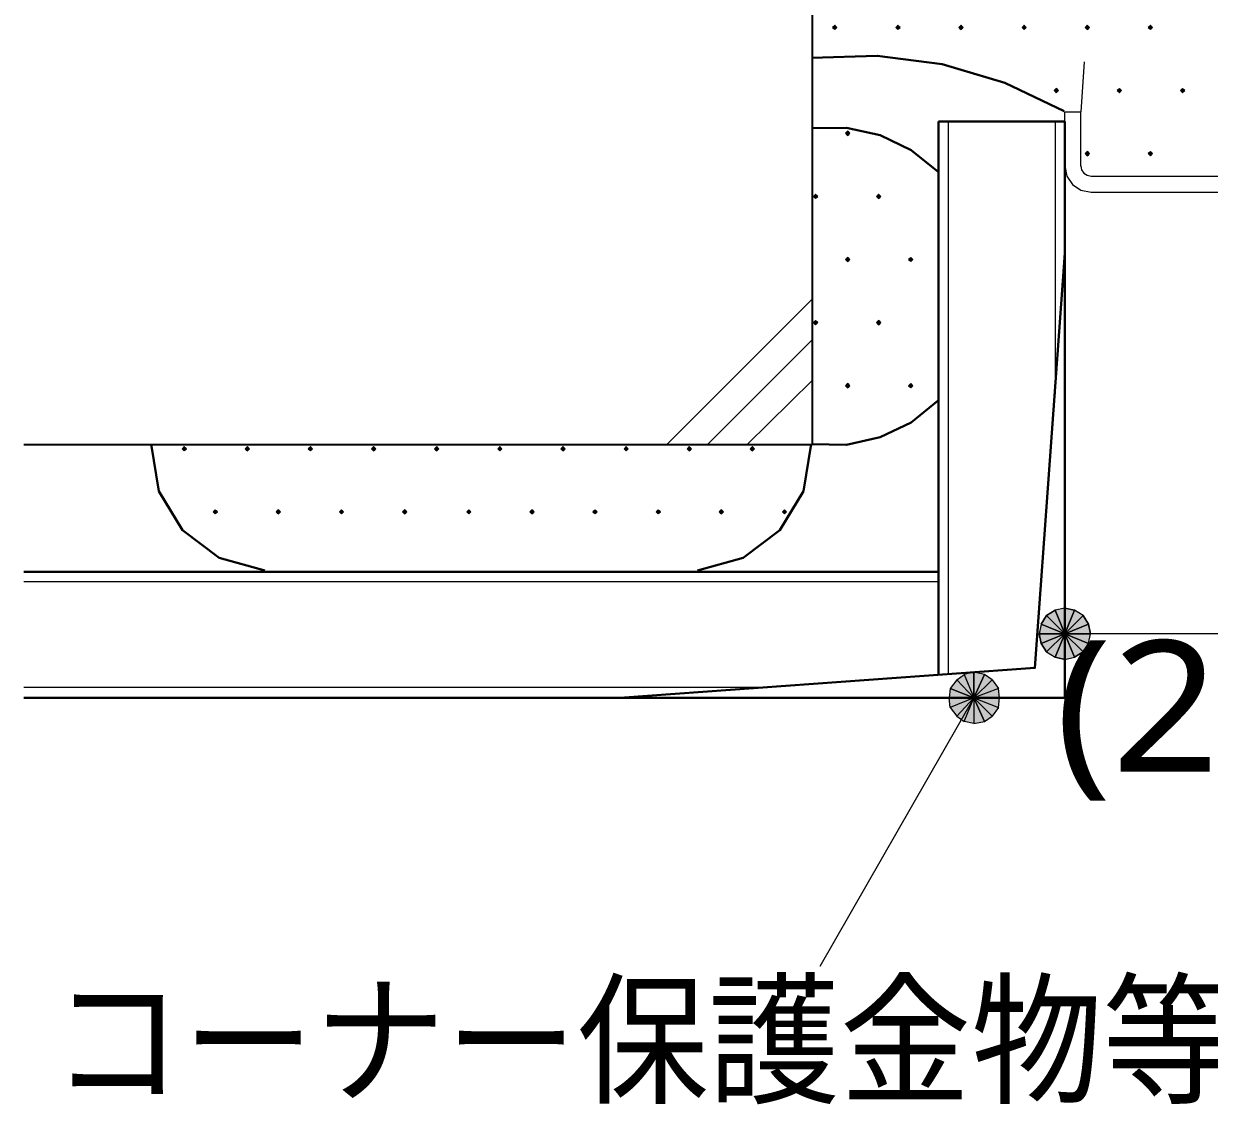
# Model space of a CAD drawing. Header units: millimetres. Extents: x 0 to 420, y 0 to 297.
# Drawn here: x 230.38 to 253.83, y 211.16 to 232.55 of the extents above; entities that cross this region are included whole.
import ezdxf
from ezdxf.enums import TextEntityAlignment as Align

# ---------------------------------------------------------------- set-up
doc = ezdxf.new("R2010")
doc.units = ezdxf.units.MM
doc.styles.add('kst32b', font='NotoSansJP-Variable.ttf')

msp = doc.modelspace()

# ---------------------------------------------------------------- hatches: boundary and pattern name
for points in [[(246.422, 232.516), (246.401, 232.495), (246.38, 232.473), (246.401, 232.452), (246.422, 232.431), (246.444, 232.452), (246.465, 232.473), (246.444, 232.495), (246.422, 232.516)], [(247.671, 232.516), (247.65, 232.495), (247.629, 232.473), (247.65, 232.452), (247.671, 232.431), (247.692, 232.452), (247.714, 232.473), (247.692, 232.495), (247.671, 232.516)], [(248.92, 232.516), (248.899, 232.495), (248.878, 232.473), (248.899, 232.452), (248.92, 232.431), (248.941, 232.452), (248.962, 232.473), (248.941, 232.495), (248.92, 232.516)], [(250.169, 232.516), (250.148, 232.495), (250.127, 232.473), (250.148, 232.452), (250.169, 232.431), (250.19, 232.452), (250.211, 232.473), (250.19, 232.495), (250.169, 232.516)], [(251.418, 232.516), (251.396, 232.495), (251.375, 232.473), (251.396, 232.452), (251.418, 232.431), (251.439, 232.452), (251.46, 232.473), (251.439, 232.495), (251.418, 232.516)], [(252.666, 232.516), (252.645, 232.495), (252.624, 232.473), (252.645, 232.452), (252.666, 232.431), (252.688, 232.452), (252.709, 232.473), (252.688, 232.495), (252.666, 232.516)], [(250.804, 231.267), (250.783, 231.246), (250.762, 231.225), (250.783, 231.204), (250.804, 231.182), (250.825, 231.204), (250.846, 231.225), (250.825, 231.246), (250.804, 231.267)], [(252.053, 231.267), (252.032, 231.246), (252.01, 231.225), (252.032, 231.204), (252.053, 231.182), (252.074, 231.204), (252.095, 231.225), (252.074, 231.246), (252.053, 231.267)], [(253.302, 231.267), (253.28, 231.246), (253.259, 231.225), (253.28, 231.204), (253.302, 231.182), (253.323, 231.204), (253.344, 231.225), (253.323, 231.246), (253.302, 231.267)], [(246.676, 230.42), (246.655, 230.399), (246.634, 230.378), (246.655, 230.357), (246.676, 230.336), (246.698, 230.357), (246.719, 230.378), (246.698, 230.399), (246.676, 230.42)], [(251.418, 230.018), (251.396, 229.997), (251.375, 229.976), (251.396, 229.955), (251.418, 229.933), (251.439, 229.955), (251.46, 229.976), (251.439, 229.997), (251.418, 230.018)], [(252.666, 230.018), (252.645, 229.997), (252.624, 229.976), (252.645, 229.955), (252.666, 229.933), (252.688, 229.955), (252.709, 229.976), (252.688, 229.997), (252.666, 230.018)], [(246.041, 229.171), (246.02, 229.15), (245.999, 229.129), (246.02, 229.108), (246.041, 229.087), (246.062, 229.108), (246.084, 229.129), (246.062, 229.15), (246.041, 229.171)], [(247.29, 229.171), (247.269, 229.15), (247.248, 229.129), (247.269, 229.108), (247.29, 229.087), (247.311, 229.108), (247.332, 229.129), (247.311, 229.15), (247.29, 229.171)], [(246.676, 227.923), (246.655, 227.901), (246.634, 227.88), (246.655, 227.859), (246.676, 227.838), (246.698, 227.859), (246.719, 227.88), (246.698, 227.901), (246.676, 227.923)], [(247.925, 227.923), (247.904, 227.901), (247.883, 227.88), (247.904, 227.859), (247.925, 227.838), (247.946, 227.859), (247.968, 227.88), (247.946, 227.901), (247.925, 227.923)], [(246.041, 226.674), (246.02, 226.653), (245.999, 226.631), (246.02, 226.61), (246.041, 226.589), (246.062, 226.61), (246.084, 226.631), (246.062, 226.653), (246.041, 226.674)], [(247.29, 226.674), (247.269, 226.653), (247.248, 226.631), (247.269, 226.61), (247.29, 226.589), (247.311, 226.61), (247.332, 226.631), (247.311, 226.653), (247.29, 226.674)], [(246.676, 225.425), (246.655, 225.404), (246.634, 225.383), (246.655, 225.362), (246.676, 225.34), (246.698, 225.362), (246.719, 225.383), (246.698, 225.404), (246.676, 225.425)], [(247.925, 225.425), (247.904, 225.404), (247.883, 225.383), (247.904, 225.362), (247.925, 225.34), (247.946, 225.362), (247.968, 225.383), (247.946, 225.404), (247.925, 225.425)], [(233.553, 224.176), (233.532, 224.155), (233.511, 224.134), (233.532, 224.113), (233.553, 224.091), (233.574, 224.113), (233.595, 224.134), (233.574, 224.155), (233.553, 224.176)], [(234.802, 224.176), (234.781, 224.155), (234.76, 224.134), (234.781, 224.113), (234.802, 224.091), (234.823, 224.113), (234.844, 224.134), (234.823, 224.155), (234.802, 224.176)], [(236.051, 224.176), (236.029, 224.155), (236.008, 224.134), (236.029, 224.113), (236.051, 224.091), (236.072, 224.113), (236.093, 224.134), (236.072, 224.155), (236.051, 224.176)], [(237.3, 224.176), (237.278, 224.155), (237.257, 224.134), (237.278, 224.113), (237.3, 224.091), (237.321, 224.113), (237.342, 224.134), (237.321, 224.155), (237.3, 224.176)], [(238.548, 224.176), (238.527, 224.155), (238.506, 224.134), (238.527, 224.113), (238.548, 224.091), (238.57, 224.113), (238.591, 224.134), (238.57, 224.155), (238.548, 224.176)], [(239.797, 224.176), (239.776, 224.155), (239.755, 224.134), (239.776, 224.113), (239.797, 224.091), (239.818, 224.113), (239.839, 224.134), (239.818, 224.155), (239.797, 224.176)], [(241.046, 224.176), (241.025, 224.155), (241.004, 224.134), (241.025, 224.113), (241.046, 224.091), (241.067, 224.113), (241.088, 224.134), (241.067, 224.155), (241.046, 224.176)], [(242.295, 224.176), (242.274, 224.155), (242.253, 224.134), (242.274, 224.113), (242.295, 224.091), (242.316, 224.113), (242.337, 224.134), (242.316, 224.155), (242.295, 224.176)], [(243.544, 224.176), (243.523, 224.155), (243.501, 224.134), (243.523, 224.113), (243.544, 224.091), (243.565, 224.113), (243.586, 224.134), (243.565, 224.155), (243.544, 224.176)], [(244.793, 224.176), (244.771, 224.155), (244.75, 224.134), (244.771, 224.113), (244.793, 224.091), (244.814, 224.113), (244.835, 224.134), (244.814, 224.155), (244.793, 224.176)], [(234.167, 222.927), (234.146, 222.906), (234.125, 222.885), (234.146, 222.864), (234.167, 222.843), (234.188, 222.864), (234.209, 222.885), (234.188, 222.906), (234.167, 222.927)], [(235.416, 222.927), (235.395, 222.906), (235.373, 222.885), (235.395, 222.864), (235.416, 222.843), (235.437, 222.864), (235.458, 222.885), (235.437, 222.906), (235.416, 222.927)], [(236.664, 222.927), (236.643, 222.906), (236.622, 222.885), (236.643, 222.864), (236.664, 222.843), (236.686, 222.864), (236.707, 222.885), (236.686, 222.906), (236.664, 222.927)], [(237.913, 222.927), (237.892, 222.906), (237.871, 222.885), (237.892, 222.864), (237.913, 222.843), (237.935, 222.864), (237.956, 222.885), (237.935, 222.906), (237.913, 222.927)], [(239.183, 222.927), (239.162, 222.906), (239.141, 222.885), (239.162, 222.864), (239.183, 222.843), (239.204, 222.864), (239.226, 222.885), (239.204, 222.906), (239.183, 222.927)], [(240.432, 222.927), (240.411, 222.906), (240.39, 222.885), (240.411, 222.864), (240.432, 222.843), (240.453, 222.864), (240.475, 222.885), (240.453, 222.906), (240.432, 222.927)], [(241.681, 222.927), (241.66, 222.906), (241.639, 222.885), (241.66, 222.864), (241.681, 222.843), (241.702, 222.864), (241.723, 222.885), (241.702, 222.906), (241.681, 222.927)], [(242.93, 222.927), (242.909, 222.906), (242.887, 222.885), (242.909, 222.864), (242.93, 222.843), (242.951, 222.864), (242.972, 222.885), (242.951, 222.906), (242.93, 222.927)], [(244.179, 222.927), (244.157, 222.906), (244.136, 222.885), (244.157, 222.864), (244.179, 222.843), (244.2, 222.864), (244.221, 222.885), (244.2, 222.906), (244.179, 222.927)], [(245.428, 222.927), (245.406, 222.906), (245.385, 222.885), (245.406, 222.864), (245.428, 222.843), (245.449, 222.864), (245.47, 222.885), (245.449, 222.906), (245.428, 222.927)], [(251.164, 220.938), (250.973, 220.98), (250.973, 220.472), (251.164, 220.938)], [(250.783, 220.006), (250.973, 219.964), (250.973, 220.472), (250.783, 220.006)], [(249.386, 219.668), (249.174, 219.71), (249.174, 219.202), (249.386, 219.668)]]:
    msp.add_hatch(color=7).paths.add_polyline_path(points)
h = msp.add_hatch(color=7)
h.paths.add_polyline_path([(250.783, 220.938), (250.613, 220.832), (250.973, 220.472), (250.783, 220.938)])
h.paths.add_polyline_path([(250.613, 220.832), (250.973, 220.472), (250.507, 220.662), (250.613, 220.832)])
h.paths.add_polyline_path([(250.973, 220.472), (250.507, 220.662), (250.465, 220.472), (250.973, 220.472)])
h = msp.add_hatch(color=7)
h.paths.add_polyline_path([(250.973, 220.98), (250.783, 220.938), (250.973, 220.472), (250.973, 220.98)])
h.paths.add_polyline_path([(250.783, 220.938), (250.973, 220.472), (250.613, 220.832), (250.783, 220.938)])
h.paths.add_polyline_path([(250.973, 220.472), (250.613, 220.832), (250.507, 220.662), (250.973, 220.472)])
h = msp.add_hatch(color=7)
h.paths.add_polyline_path([(251.333, 220.832), (251.164, 220.938), (250.973, 220.472), (251.333, 220.832)])
h.paths.add_polyline_path([(251.164, 220.938), (250.973, 220.472), (250.973, 220.98), (251.164, 220.938)])
h.paths.add_polyline_path([(250.973, 220.472), (250.973, 220.98), (250.783, 220.938), (250.973, 220.472)])
h = msp.add_hatch(color=7)
h.paths.add_polyline_path([(251.481, 220.472), (251.439, 220.662), (250.973, 220.472), (251.481, 220.472)])
h.paths.add_polyline_path([(251.439, 220.662), (250.973, 220.472), (251.333, 220.832), (251.439, 220.662)])
h.paths.add_polyline_path([(250.973, 220.472), (251.333, 220.832), (251.164, 220.938), (250.973, 220.472)])
h = msp.add_hatch(color=7)
h.paths.add_polyline_path([(251.439, 220.281), (251.481, 220.472), (250.973, 220.472), (251.439, 220.281)])
h.paths.add_polyline_path([(251.481, 220.472), (250.973, 220.472), (251.439, 220.662), (251.481, 220.472)])
h.paths.add_polyline_path([(250.973, 220.472), (251.439, 220.662), (251.333, 220.832), (250.973, 220.472)])
h = msp.add_hatch(color=7)
h.paths.add_polyline_path([(250.507, 220.662), (250.465, 220.472), (250.973, 220.472), (250.507, 220.662)])
h.paths.add_polyline_path([(250.465, 220.472), (250.973, 220.472), (250.507, 220.281), (250.465, 220.472)])
h.paths.add_polyline_path([(250.973, 220.472), (250.507, 220.281), (250.613, 220.112), (250.973, 220.472)])
h = msp.add_hatch(color=7)
h.paths.add_polyline_path([(250.465, 220.472), (250.507, 220.281), (250.973, 220.472), (250.465, 220.472)])
h.paths.add_polyline_path([(250.507, 220.281), (250.973, 220.472), (250.613, 220.112), (250.507, 220.281)])
h.paths.add_polyline_path([(250.973, 220.472), (250.613, 220.112), (250.783, 220.006), (250.973, 220.472)])
h = msp.add_hatch(color=7)
h.paths.add_polyline_path([(250.613, 220.112), (250.783, 220.006), (250.973, 220.472), (250.613, 220.112)])
h.paths.add_polyline_path([(250.783, 220.006), (250.973, 220.472), (250.973, 219.964), (250.783, 220.006)])
h.paths.add_polyline_path([(250.973, 220.472), (250.973, 219.964), (251.164, 220.006), (250.973, 220.472)])
h = msp.add_hatch(color=7)
h.paths.add_polyline_path([(250.973, 219.964), (251.164, 220.006), (250.973, 220.472), (250.973, 219.964)])
h.paths.add_polyline_path([(251.164, 220.006), (250.973, 220.472), (251.333, 220.112), (251.164, 220.006)])
h.paths.add_polyline_path([(250.973, 220.472), (251.333, 220.112), (251.439, 220.281), (250.973, 220.472)])
h = msp.add_hatch(color=7)
h.paths.add_polyline_path([(251.164, 220.006), (251.333, 220.112), (250.973, 220.472), (251.164, 220.006)])
h.paths.add_polyline_path([(251.333, 220.112), (250.973, 220.472), (251.439, 220.281), (251.333, 220.112)])
h.paths.add_polyline_path([(250.973, 220.472), (251.439, 220.281), (251.481, 220.472), (250.973, 220.472)])
h = msp.add_hatch(color=7)
h.paths.add_polyline_path([(249.174, 219.71), (248.984, 219.668), (249.174, 219.202), (249.174, 219.71)])
h.paths.add_polyline_path([(248.984, 219.668), (249.174, 219.202), (248.835, 219.562), (248.984, 219.668)])
h.paths.add_polyline_path([(249.174, 219.202), (248.835, 219.562), (248.708, 219.392), (249.174, 219.202)])
h = msp.add_hatch(color=7)
h.paths.add_polyline_path([(249.682, 219.202), (249.661, 219.392), (249.174, 219.202), (249.682, 219.202)])
h.paths.add_polyline_path([(249.661, 219.392), (249.174, 219.202), (249.534, 219.562), (249.661, 219.392)])
h.paths.add_polyline_path([(249.174, 219.202), (249.534, 219.562), (249.386, 219.668), (249.174, 219.202)])
h = msp.add_hatch(color=7)
h.paths.add_polyline_path([(248.708, 219.392), (248.687, 219.202), (249.174, 219.202), (248.708, 219.392)])
h.paths.add_polyline_path([(248.687, 219.202), (249.174, 219.202), (248.708, 219.012), (248.687, 219.202)])
h.paths.add_polyline_path([(249.174, 219.202), (248.708, 219.012), (248.835, 218.842), (249.174, 219.202)])
h = msp.add_hatch(color=7)
h.paths.add_polyline_path([(248.835, 218.842), (248.984, 218.736), (249.174, 219.202), (248.835, 218.842)])
h.paths.add_polyline_path([(248.984, 218.736), (249.174, 219.202), (249.174, 218.694), (248.984, 218.736)])
h.paths.add_polyline_path([(249.174, 219.202), (249.174, 218.694), (249.386, 218.736), (249.174, 219.202)])
h = msp.add_hatch(color=7)
h.paths.add_polyline_path([(249.386, 218.736), (249.534, 218.842), (249.174, 219.202), (249.386, 218.736)])
h.paths.add_polyline_path([(249.534, 218.842), (249.174, 219.202), (249.661, 219.012), (249.534, 218.842)])
h.paths.add_polyline_path([(249.174, 219.202), (249.661, 219.012), (249.682, 219.202), (249.174, 219.202)])

# ---------------------------------------------------------------- linework, layer by layer
at = {"lineweight": 25}
for points in [[(245.978, 246.211), (245.978, 224.218)], [(230.378, 224.218), (245.978, 224.218)]]:
    msp.add_lwpolyline(points, dxfattribs=at)
at = {"lineweight": 0}
for points in [[(246.422, 232.516), (246.401, 232.495), (246.38, 232.473), (246.401, 232.452), (246.422, 232.431), (246.444, 232.452), (246.465, 232.473), (246.444, 232.495)], [(247.671, 232.516), (247.65, 232.495), (247.629, 232.473), (247.65, 232.452), (247.671, 232.431), (247.692, 232.452), (247.714, 232.473), (247.692, 232.495)], [(248.92, 232.516), (248.899, 232.495), (248.878, 232.473), (248.899, 232.452), (248.92, 232.431), (248.941, 232.452), (248.962, 232.473), (248.941, 232.495)], [(250.169, 232.516), (250.148, 232.495), (250.127, 232.473), (250.148, 232.452), (250.169, 232.431), (250.19, 232.452), (250.211, 232.473), (250.19, 232.495)], [(251.418, 232.516), (251.396, 232.495), (251.375, 232.473), (251.396, 232.452), (251.418, 232.431), (251.439, 232.452), (251.46, 232.473), (251.439, 232.495)], [(252.666, 232.516), (252.645, 232.495), (252.624, 232.473), (252.645, 232.452), (252.666, 232.431), (252.688, 232.452), (252.709, 232.473), (252.688, 232.495)], [(250.804, 231.267), (250.783, 231.246), (250.762, 231.225), (250.783, 231.204), (250.804, 231.182), (250.825, 231.204), (250.846, 231.225), (250.825, 231.246)], [(252.053, 231.267), (252.032, 231.246), (252.01, 231.225), (252.032, 231.204), (252.053, 231.182), (252.074, 231.204), (252.095, 231.225), (252.074, 231.246)], [(253.302, 231.267), (253.28, 231.246), (253.259, 231.225), (253.28, 231.204), (253.302, 231.182), (253.323, 231.204), (253.344, 231.225), (253.323, 231.246)], [(246.676, 230.42), (246.655, 230.399), (246.634, 230.378), (246.655, 230.357), (246.676, 230.336), (246.698, 230.357), (246.719, 230.378), (246.698, 230.399)], [(251.418, 230.018), (251.396, 229.997), (251.375, 229.976), (251.396, 229.955), (251.418, 229.933), (251.439, 229.955), (251.46, 229.976), (251.439, 229.997)], [(252.666, 230.018), (252.645, 229.997), (252.624, 229.976), (252.645, 229.955), (252.666, 229.933), (252.688, 229.955), (252.709, 229.976), (252.688, 229.997)], [(246.041, 229.171), (246.02, 229.15), (245.999, 229.129), (246.02, 229.108), (246.041, 229.087), (246.062, 229.108), (246.084, 229.129), (246.062, 229.15)], [(247.29, 229.171), (247.269, 229.15), (247.248, 229.129), (247.269, 229.108), (247.29, 229.087), (247.311, 229.108), (247.332, 229.129), (247.311, 229.15)], [(246.676, 227.923), (246.655, 227.901), (246.634, 227.88), (246.655, 227.859), (246.676, 227.838), (246.698, 227.859), (246.719, 227.88), (246.698, 227.901)], [(247.925, 227.923), (247.904, 227.901), (247.883, 227.88), (247.904, 227.859), (247.925, 227.838), (247.946, 227.859), (247.968, 227.88), (247.946, 227.901)], [(246.041, 226.674), (246.02, 226.653), (245.999, 226.631), (246.02, 226.61), (246.041, 226.589), (246.062, 226.61), (246.084, 226.631), (246.062, 226.653)], [(247.29, 226.674), (247.269, 226.653), (247.248, 226.631), (247.269, 226.61), (247.29, 226.589), (247.311, 226.61), (247.332, 226.631), (247.311, 226.653)], [(246.676, 225.425), (246.655, 225.404), (246.634, 225.383), (246.655, 225.362), (246.676, 225.34), (246.698, 225.362), (246.719, 225.383), (246.698, 225.404)], [(247.925, 225.425), (247.904, 225.404), (247.883, 225.383), (247.904, 225.362), (247.925, 225.34), (247.946, 225.362), (247.968, 225.383), (247.946, 225.404)], [(233.553, 224.176), (233.532, 224.155), (233.511, 224.134), (233.532, 224.113), (233.553, 224.091), (233.574, 224.113), (233.595, 224.134), (233.574, 224.155)], [(234.802, 224.176), (234.781, 224.155), (234.76, 224.134), (234.781, 224.113), (234.802, 224.091), (234.823, 224.113), (234.844, 224.134), (234.823, 224.155)], [(236.051, 224.176), (236.029, 224.155), (236.008, 224.134), (236.029, 224.113), (236.051, 224.091), (236.072, 224.113), (236.093, 224.134), (236.072, 224.155)], [(237.3, 224.176), (237.278, 224.155), (237.257, 224.134), (237.278, 224.113), (237.3, 224.091), (237.321, 224.113), (237.342, 224.134), (237.321, 224.155)], [(238.548, 224.176), (238.527, 224.155), (238.506, 224.134), (238.527, 224.113), (238.548, 224.091), (238.57, 224.113), (238.591, 224.134), (238.57, 224.155)], [(239.797, 224.176), (239.776, 224.155), (239.755, 224.134), (239.776, 224.113), (239.797, 224.091), (239.818, 224.113), (239.839, 224.134), (239.818, 224.155)], [(241.046, 224.176), (241.025, 224.155), (241.004, 224.134), (241.025, 224.113), (241.046, 224.091), (241.067, 224.113), (241.088, 224.134), (241.067, 224.155)], [(242.295, 224.176), (242.274, 224.155), (242.253, 224.134), (242.274, 224.113), (242.295, 224.091), (242.316, 224.113), (242.337, 224.134), (242.316, 224.155)], [(243.544, 224.176), (243.523, 224.155), (243.501, 224.134), (243.523, 224.113), (243.544, 224.091), (243.565, 224.113), (243.586, 224.134), (243.565, 224.155)], [(244.793, 224.176), (244.771, 224.155), (244.75, 224.134), (244.771, 224.113), (244.793, 224.091), (244.814, 224.113), (244.835, 224.134), (244.814, 224.155)], [(234.167, 222.927), (234.146, 222.906), (234.125, 222.885), (234.146, 222.864), (234.167, 222.843), (234.188, 222.864), (234.209, 222.885), (234.188, 222.906)], [(235.416, 222.927), (235.395, 222.906), (235.373, 222.885), (235.395, 222.864), (235.416, 222.843), (235.437, 222.864), (235.458, 222.885), (235.437, 222.906)], [(236.664, 222.927), (236.643, 222.906), (236.622, 222.885), (236.643, 222.864), (236.664, 222.843), (236.686, 222.864), (236.707, 222.885), (236.686, 222.906)], [(237.913, 222.927), (237.892, 222.906), (237.871, 222.885), (237.892, 222.864), (237.913, 222.843), (237.935, 222.864), (237.956, 222.885), (237.935, 222.906)], [(239.183, 222.927), (239.162, 222.906), (239.141, 222.885), (239.162, 222.864), (239.183, 222.843), (239.204, 222.864), (239.226, 222.885), (239.204, 222.906)], [(240.432, 222.927), (240.411, 222.906), (240.39, 222.885), (240.411, 222.864), (240.432, 222.843), (240.453, 222.864), (240.475, 222.885), (240.453, 222.906)], [(241.681, 222.927), (241.66, 222.906), (241.639, 222.885), (241.66, 222.864), (241.681, 222.843), (241.702, 222.864), (241.723, 222.885), (241.702, 222.906)], [(242.93, 222.927), (242.909, 222.906), (242.887, 222.885), (242.909, 222.864), (242.93, 222.843), (242.951, 222.864), (242.972, 222.885), (242.951, 222.906)], [(244.179, 222.927), (244.157, 222.906), (244.136, 222.885), (244.157, 222.864), (244.179, 222.843), (244.2, 222.864), (244.221, 222.885), (244.2, 222.906)], [(245.428, 222.927), (245.406, 222.906), (245.385, 222.885), (245.406, 222.864), (245.428, 222.843), (245.449, 222.864), (245.47, 222.885), (245.449, 222.906)], [(250.783, 220.938), (250.613, 220.832), (250.973, 220.472)], [(250.783, 220.938), (250.973, 220.472), (250.613, 220.832)], [(250.973, 220.472), (250.973, 220.98), (250.783, 220.938)], [(250.973, 220.98), (250.783, 220.938), (250.973, 220.472)], [(251.164, 220.938), (250.973, 220.472), (250.973, 220.98)], [(251.164, 220.938), (250.973, 220.98), (250.973, 220.472)], [(251.333, 220.832), (251.164, 220.938), (250.973, 220.472)], [(250.973, 220.472), (251.333, 220.832), (251.164, 220.938)], [(250.613, 220.832), (250.973, 220.472), (250.507, 220.662)], [(250.973, 220.472), (250.613, 220.832), (250.507, 220.662)], [(250.973, 220.472), (251.439, 220.662), (251.333, 220.832)], [(251.439, 220.662), (250.973, 220.472), (251.333, 220.832)], [(250.973, 220.472), (250.507, 220.662), (250.465, 220.472)], [(250.507, 220.662), (250.465, 220.472), (250.973, 220.472)], [(250.465, 220.472), (250.507, 220.281), (250.973, 220.472)], [(250.465, 220.472), (250.973, 220.472), (250.507, 220.281)], [(250.507, 220.281), (250.973, 220.472), (250.613, 220.112)], [(250.973, 220.472), (250.507, 220.281), (250.613, 220.112)], [(250.973, 220.472), (250.613, 220.112), (250.783, 220.006)], [(250.613, 220.112), (250.783, 220.006), (250.973, 220.472)], [(250.783, 220.006), (250.973, 219.964), (250.973, 220.472)], [(250.783, 220.006), (250.973, 220.472), (250.973, 219.964)], [(251.481, 220.472), (250.973, 220.472), (251.439, 220.662)], [(251.481, 220.472), (251.439, 220.662), (250.973, 220.472)], [(250.973, 219.964), (251.164, 220.006), (250.973, 220.472)], [(251.164, 220.006), (250.973, 220.472), (251.333, 220.112)], [(250.973, 220.472), (251.333, 220.112), (251.439, 220.281)], [(251.439, 220.281), (251.481, 220.472), (250.973, 220.472)], [(250.973, 220.472), (250.973, 219.964), (251.164, 220.006)], [(251.164, 220.006), (251.333, 220.112), (250.973, 220.472)], [(251.333, 220.112), (250.973, 220.472), (251.439, 220.281)], [(250.973, 220.472), (251.439, 220.281), (251.481, 220.472)], [(249.174, 219.202), (248.835, 219.562), (248.708, 219.392)], [(248.984, 219.668), (249.174, 219.202), (248.835, 219.562)], [(249.174, 219.71), (248.984, 219.668), (249.174, 219.202)], [(249.386, 219.668), (249.174, 219.71), (249.174, 219.202)], [(249.174, 219.202), (249.534, 219.562), (249.386, 219.668)], [(249.661, 219.392), (249.174, 219.202), (249.534, 219.562)], [(248.708, 219.392), (248.687, 219.202), (249.174, 219.202)], [(249.682, 219.202), (249.661, 219.392), (249.174, 219.202)], [(248.687, 219.202), (249.174, 219.202), (248.708, 219.012)], [(249.174, 219.202), (248.708, 219.012), (248.835, 218.842)], [(248.835, 218.842), (248.984, 218.736), (249.174, 219.202)], [(248.984, 218.736), (249.174, 219.202), (249.174, 218.694)], [(249.174, 219.202), (249.174, 218.694), (249.386, 218.736)], [(249.386, 218.736), (249.534, 218.842), (249.174, 219.202)], [(249.534, 218.842), (249.174, 219.202), (249.661, 219.012)], [(249.174, 219.202), (249.661, 219.012), (249.682, 219.202)]]:
    msp.add_lwpolyline(points, close=True, dxfattribs=at)
at = {"lineweight": 30}
for points in [[(250.961, 230.816), (249.787, 231.379), (248.546, 231.746), (247.263, 231.913), (245.962, 231.874)], [(248.475, 230.611), (248.475, 219.668)], [(248.475, 230.611), (250.973, 230.611)], [(250.973, 230.611), (250.973, 219.202)], [(248.47, 229.615), (247.934, 230.047), (247.321, 230.341), (246.657, 230.489), (245.969, 230.481)], [(242.168, 219.202), (250.38, 219.795), (250.973, 228.007)], [(245.969, 224.222), (246.657, 224.213), (247.321, 224.361), (247.934, 224.655), (248.47, 225.088)], [(232.898, 224.222), (233.049, 223.296), (233.52, 222.522), (234.242, 221.973), (235.146, 221.727)], [(243.707, 221.727), (244.612, 221.973), (245.333, 222.522), (245.804, 223.296), (245.955, 224.222)], [(230.378, 221.7), (248.475, 221.7)], [(230.378, 219.202), (250.973, 219.202)]]:
    msp.add_lwpolyline(points, dxfattribs=at)
at = {"lineweight": 13}
for points in [[(251.354, 231.796), (251.291, 230.801)], [(250.973, 229.722), (250.973, 230.801), (251.291, 230.801)], [(251.291, 229.722), (251.291, 230.801)], [(248.666, 230.611), (248.666, 219.668)], [(250.783, 230.611), (250.783, 225.213)], [(250.973, 229.732), (251.014, 229.531), (251.125, 229.366), (251.29, 229.255), (251.492, 229.214)], [(251.291, 229.732), (251.306, 229.654), (251.35, 229.59), (251.413, 229.547), (251.492, 229.531)], [(251.502, 229.531), (255.461, 229.531)], [(251.502, 229.214), (255.461, 229.214)], [(243.099, 224.218), (245.978, 227.097)], [(243.904, 224.218), (245.978, 226.293)], [(244.687, 224.218), (245.978, 225.488)], [(230.378, 221.509), (248.475, 221.509)], [(255.969, 220.472), (250.973, 220.472)], [(230.378, 219.414), (244.962, 219.414)], [(249.174, 219.202), (246.126, 213.889)]]:
    msp.add_lwpolyline(points, dxfattribs=at)

# ---------------------------------------------------------------- texts
at = {"style": 'kst32b'}
for s, height, p, p2 in [('(25)', 2.5989, (250.783, 217.741), (257.28, 217.741)), ('コーナー保護金物等の上', 2.07913, (230.928, 211.391), (259.516, 211.391))]:
    msp.add_text(s, height=height, dxfattribs=at).set_placement(p, p2, align=Align.FIT)

doc.saveas('drawing.dxf')
